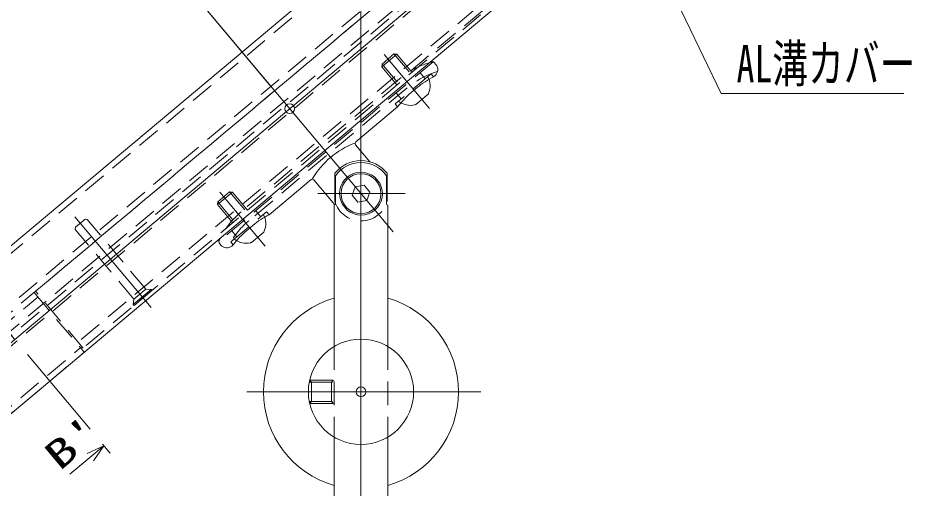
# Model space of a CAD drawing. Units: millimetres, scale not verified. Extents: x -1001 to 999, y -692 to 692.
# Drawn here: x 367.8 to 599, y 121.4 to 242.2 of the extents above; entities that cross this region are included whole.
import ezdxf
from ezdxf.enums import TextEntityAlignment as Align

# ---------------------------------------------------------------- set-up
doc = ezdxf.new("R2010")
doc.units = ezdxf.units.MM
doc.header["$LTSCALE"] = 5
doc.header["$PDMODE"] = 32
doc.header["$PDSIZE"] = 2.5
doc.linetypes.add('DASHED1', pattern=[1.8, 1.2, -0.6])
doc.linetypes.add('DOUBLE_CHAIN1', pattern=[8.8, 5, -1, 0.6, -0.6, 0.6, -1])
for name, color, linetype, lineweight in [('0-3_sunpou', 1, 'Continuous', 9), ('0-4_0', 6, 'DASHED1', 9), ('0-5_DEFPOINTS', 7, 'Continuous', 9), ('0-6_center', 5, 'Continuous', 9), ('0-7_1', 3, 'Continuous', 9), ('0-9_SUNPO', 134, 'DOUBLE_CHAIN1', 9), ('0-B_GRE_SSD', 134, 'DASHED1', 9), ('0-C_ﾌﾞﾗｹｯﾄ', 4, 'Continuous', 9)]:
    doc.layers.add(name, color=color, linetype=linetype, lineweight=lineweight)
doc.styles.add('ＭＳ ゴシック', font='')
doc.styles.get('ＭＳ ゴシック').set_extended_font_data('MS Gothic')

# ---------------------------------------------------------------- blocks, each defined once
blk = doc.blocks.new('頭部ｻﾗ特')
at = {"layer": '0-4_0', "color": 7, "linetype": 'Continuous'}
for p, q in [((0, 10), (5, 15)), ((5, 15), (5, -15)), ((6.5, 15), (5, 15)), ((6.5, 15), (6.5, -15)), ((0, 10), (0, -10)), ((0, -10), (5, -15)), ((6.5, -15), (5, -15))]:
    blk.add_line(p, q, dxfattribs=at)
blk = doc.blocks.new('MLeader46')
at = {"layer": '0-3_sunpou', "color": 7}
blk.add_line((523.247, 274.498), (525.408, 269.989), dxfattribs=at)
at = {"layer": '0-3_sunpou'}
blk.add_line((549.79, 222.864), (594.833, 222.864), dxfattribs=at)
at = {"layer": '0-3_sunpou', "color": 7}
blk.add_lwpolyline([(524.656, 269.629), (523.247, 274.498), (526.159, 270.349)], dxfattribs=at)
at = {"layer": '0-3_sunpou'}
blk.add_lwpolyline([(525.408, 269.989), (547.99, 222.864), (549.79, 222.864)], dxfattribs=at)
at = {"layer": '0-3_sunpou', "color": 2, "style": 'ＭＳ ゴシック', "width": 0.7}
blk.add_text('AL溝カバー', height=9.604, dxfattribs=at).set_placement((551.956, 222.853), align=Align.BOTTOM_LEFT)

msp = doc.modelspace()

# ---------------------------------------------------------------- linework, layer by layer
at = {"layer": '0-3_sunpou'}
for p, q in [((455.678, 154.358), (455.678, 284.794)), ((432.253, 225.093), (392.291, 272.717))]:
    msp.add_line(p, q, dxfattribs=at)
at = {"layer": '0-4_0', "color": 3}
for p, q in [((316.147, 140.07), (578.002, 359.791)), ((319.787, 130.07), (583.01, 350.94)), ((320.333, 128.57), (584.16, 349.947)), ((468.412, 228.672), (598.508, 337.836)), ((327.067, 110.07), (384.147, 157.966))]:
    msp.add_line(p, q, dxfattribs=at)
at = {"layer": '0-4_0', "color": 5}
for p, q in [((494.822, 274.983), (372.255, 172.137)), ((505.75, 261.961), (383.183, 159.115)), ((507.035, 260.429), (384.468, 157.583)), ((474.172, 230.969), (419.187, 184.831)), ((472.095, 226.616), (470.81, 228.148)), ((467.521, 224.288), (426.921, 190.22)), ((465.967, 221.474), (464.681, 223.006)), ((465.078, 219.422), (464.435, 220.188)), ((429.963, 191.263), (428.677, 192.795)), ((432.138, 191.782), (431.495, 192.548)), ((423.835, 186.12), (422.549, 187.652)), ((384.468, 157.583), (372.255, 172.137)), ((401.894, 172.597), (397.298, 168.74)), ((401.894, 172.597), (400.626, 172.707)), ((402.087, 172.367), (401.894, 172.597)), ((397.298, 168.74), (397.409, 170.008)), ((397.491, 168.51), (397.298, 168.74))]:
    msp.add_line(p, q, dxfattribs=at)
at = {"layer": '0-4_0'}
for p, q in [((461.071, 230.42), (464.135, 232.991)), ((464.135, 232.991), (468.35, 227.968)), ((464.84, 232.929), (468.733, 228.289)), ((461.01, 229.715), (464.903, 225.075)), ((461.071, 230.42), (465.286, 225.397)), ((418.939, 195.066), (422.003, 197.637)), ((422.003, 197.637), (426.218, 192.615)), ((422.707, 197.576), (426.601, 192.936)), ((418.877, 194.362), (422.77, 189.722)), ((418.939, 195.066), (423.153, 190.043)), ((384.945, 190.618), (382.494, 188.561)), ((385.509, 190.569), (384.945, 190.618)), ((400.486, 172.72), (385.509, 190.569)), ((382.494, 188.561), (382.444, 187.997)), ((397.421, 170.149), (382.444, 187.997)), ((400.486, 172.72), (397.421, 170.149)), ((442.412, 148.858), (448.628, 148.858)), ((442.516, 149.358), (448.628, 149.358)), ((442.412, 143.858), (448.628, 143.858)), ((442.516, 143.358), (448.628, 143.358))]:
    msp.add_line(p, q, dxfattribs=at)
at = {"layer": '0-4_0', "linetype": 'Continuous'}
for p, q in [((469.702, 220.038), (472.86, 222.689)), ((427.569, 184.685), (430.728, 187.335))]:
    msp.add_line(p, q, dxfattribs=at)
at = {"layer": '0-4_0', "color": 4}
for p, q in [((371.872, 171.816), (384.728, 156.495)), ((320.879, 127.07), (372.836, 170.667)), ((327.612, 108.57), (384.728, 156.495))]:
    msp.add_line(p, q, dxfattribs=at)
at = {"layer": '0-4_0', "color": 7}
for p, q in [((448.778, 157.961), (448.778, 134.754)), ((462.578, 157.961), (462.578, 134.754))]:
    msp.add_line(p, q, dxfattribs=at)
at = {"layer": '0-4_0', "color": 7, "linetype": 'Continuous'}
for p, q in [((381.065, 125.203), (389.773, 132.51)), ((389.773, 132.51), (385.503, 130.519)), ((389.773, 132.51), (387.071, 128.651))]:
    msp.add_line(p, q, dxfattribs=at)
at = {"layer": '0-4_0'}
for points in [[(461.071, 230.42), (461.01, 229.715), (464.84, 232.929), (464.135, 232.991)], [(418.939, 195.066), (418.877, 194.362), (422.707, 197.576), (422.003, 197.637)], [(442.516, 149.358), (443.016, 148.858), (443.016, 143.858), (442.516, 143.358)], [(448.628, 149.358), (448.128, 148.858), (448.128, 143.858), (448.628, 143.358)]]:
    msp.add_lwpolyline(points, dxfattribs=at)
at = {"layer": '0-4_0', "color": 5}
for points in [[(474.27, 227.135), (473.627, 227.901), (464.435, 220.188)], [(422.945, 184.069), (422.302, 184.835), (431.495, 192.548)]]:
    msp.add_lwpolyline(points, dxfattribs=at)
for centre, radius, start, end in [((481.663, 207.435), 22, 106.7944, 130), ((455.678, 197.176), 7, 196.60155, 343.39845), ((441.062, 173.367), 22, 130, 153.2056)]:
    msp.add_arc(centre, radius, start, end, dxfattribs=at)
at = {"layer": '0-4_0', "linetype": 'Continuous'}
for centre, radius, start, end in [((468.388, 224.811), 5, 337.26604, 28.46304), ((472.539, 223.072), 0.5, 310, 337.26604), ((468.388, 224.811), 5, 231.53696, 282.73396), ((469.38, 220.421), 0.5, 282.73396, 310), ((426.256, 189.457), 5, 337.26604, 28.46304), ((430.406, 187.718), 0.5, 310, 337.26604), ((426.256, 189.457), 5, 231.53696, 282.73396), ((427.248, 185.068), 0.5, 282.73396, 310)]:
    msp.add_arc(centre, radius, start, end, dxfattribs=at)
at = {"layer": '0-5_DEFPOINTS'}
for p in [(437.396, 218.964), (455.678, 146.358)]:
    msp.add_point(p, dxfattribs=at)
at = {"layer": '0-6_center'}
for p, q in [((322.517, 122.57), (598.973, 354.544)), ((415.449, 245.119), (463.893, 187.385)), ((473.221, 219.052), (461.638, 232.855)), ((455.678, 206.675), (455.678, 95.366)), ((431.08, 183.709), (419.449, 197.57)), ((444.638, 197.176), (467.012, 197.176)), ((401.848, 167.985), (382.359, 191.21)), ((426.447, 146.358), (486.374, 146.358))]:
    msp.add_line(p, q, dxfattribs=at)
at = {"layer": '0-7_1'}
for p, q in [((315.601, 141.57), (577.716, 361.51)), ((327.612, 108.57), (598.928, 336.23))]:
    msp.add_line(p, q, dxfattribs=at)
at = {"layer": '0-9_SUNPO'}
msp.add_line((341.86, 189.61), (392.632, 129.103), dxfattribs=at)
at = {"layer": '0-B_GRE_SSD'}
for p, q in [((483.471, 259.323), (322.044, 123.87)), ((484.756, 257.791), (322.772, 121.87)), ((478.367, 256.346), (321.68, 124.87))]:
    msp.add_line(p, q, dxfattribs=at)
at = {"layer": '0-C_ﾌﾞﾗｹｯﾄ'}
for p, q in [((474.459, 230.8), (474.9, 230.274)), ((474.27, 227.135), (474.653, 227.457)), ((470.07, 224.363), (468.538, 223.077)), ((454.353, 210.423), (465.078, 219.422)), ((457.941, 205.369), (454.291, 209.718)), ((448.97, 195.176), (448.97, 202.396)), ((449.106, 201.736), (449.106, 194.425)), ((459.129, 201.458), (460.495, 199.83)), ((462.251, 201.736), (462.251, 194.425)), ((462.387, 195.176), (462.387, 202.396)), ((432.138, 191.782), (442.862, 200.781)), ((448.932, 194.325), (443.567, 200.719)), ((454.889, 195.005), (453.404, 196.774)), ((448.778, 194.236), (449.106, 194.425)), ((448.778, 194.236), (448.778, 157.961)), ((450.861, 194.521), (452.228, 192.893)), ((462.578, 194.236), (462.251, 194.425)), ((462.578, 194.236), (462.578, 157.961)), ((426.405, 187.724), (427.937, 189.009)), ((419.304, 184.519), (419.745, 183.994)), ((422.562, 183.747), (422.945, 184.069)), ((448.778, 134.754), (448.778, 109.775)), ((462.578, 134.754), (462.578, 109.775))]:
    msp.add_line(p, q, dxfattribs=at)
at = {"layer": '0-C_ﾌﾞﾗｹｯﾄ', "linetype": 'DASHED1'}
msp.add_line((465.565, 226.62), (424.964, 192.552), dxfattribs=at)
at = {"layer": '0-C_ﾌﾞﾗｹｯﾄ'}
for points in [[(457.953, 197.577), (456.468, 199.346), (454.194, 198.945), (453.404, 196.774)], [(457.953, 197.577), (457.163, 195.406), (454.889, 195.005)]]:
    msp.add_lwpolyline(points, dxfattribs=at)
for centre, radius in [((455.678, 197.176), 5.123), ((455.678, 146.358), 13.5)]:
    msp.add_circle(centre, radius, dxfattribs=at)
at = {"layer": '0-C_ﾌﾞﾗｹｯﾄ', "linetype": 'DASHED1'}
for centre, start, end in [((479.45, 210.073), 104.7533, 130), ((438.849, 176.005), 130, 155.2467)]:
    msp.add_arc(centre, 21.601, start, end, dxfattribs=at)
at = {"layer": '0-C_ﾌﾞﾗｹｯﾄ'}
for centre, radius, start, end in [((474.076, 230.478), 0.5, 40, 104.7533), ((473.368, 228.989), 2, 310, 40), ((484.201, 207.522), 21.984, 116.85387, 130), ((482.669, 206.236), 21.984, 130, 143.14613), ((454.674, 210.04), 0.5, 130, 220), ((462.014, 189.625), 22, 111.447, 148.553), ((455.678, 197.176), 8.5, 37.88914, 142.11086), ((455.678, 197.176), 8, 34.75634, 145.24366), ((455.678, 197.176), 5.5, 51.14399, 208.85601), ((443.184, 200.398), 0.5, 40, 130), ((455.678, 197.176), 5.5, 231.14399, 28.85601), ((442.068, 172.169), 21.984, 116.85387, 130), ((440.536, 170.883), 21.984, 130, 143.14613), ((419.687, 184.84), 0.5, 155.2467, 220), ((421.277, 185.279), 2, 220, 310), ((455.678, 146.358), 25, 106.02162, 253.97838), ((455.678, 146.358), 25, 286.02162, 73.97838)]:
    msp.add_arc(centre, radius, start, end, dxfattribs=at)

# ---------------------------------------------------------------- block references
at = {"layer": '0-3_sunpou'}
msp.add_blockref('MLeader46', (0, 0), dxfattribs=at)
at = {"layer": '0-4_0', "xscale": 0.2, "yscale": 0.2, "rotation": 310}
msp.add_blockref('頭部ｻﾗ特', (398.953, 171.434), dxfattribs=at)

# ---------------------------------------------------------------- texts
at = {"layer": '0-9_SUNPO', "style": 'ＭＳ ゴシック', "width": 1.5}
msp.add_text("B'", height=7.221, rotation=40, dxfattribs=at).set_placement((379.707, 124.153), align=Align.BOTTOM_LEFT)

doc.saveas('drawing.dxf')
